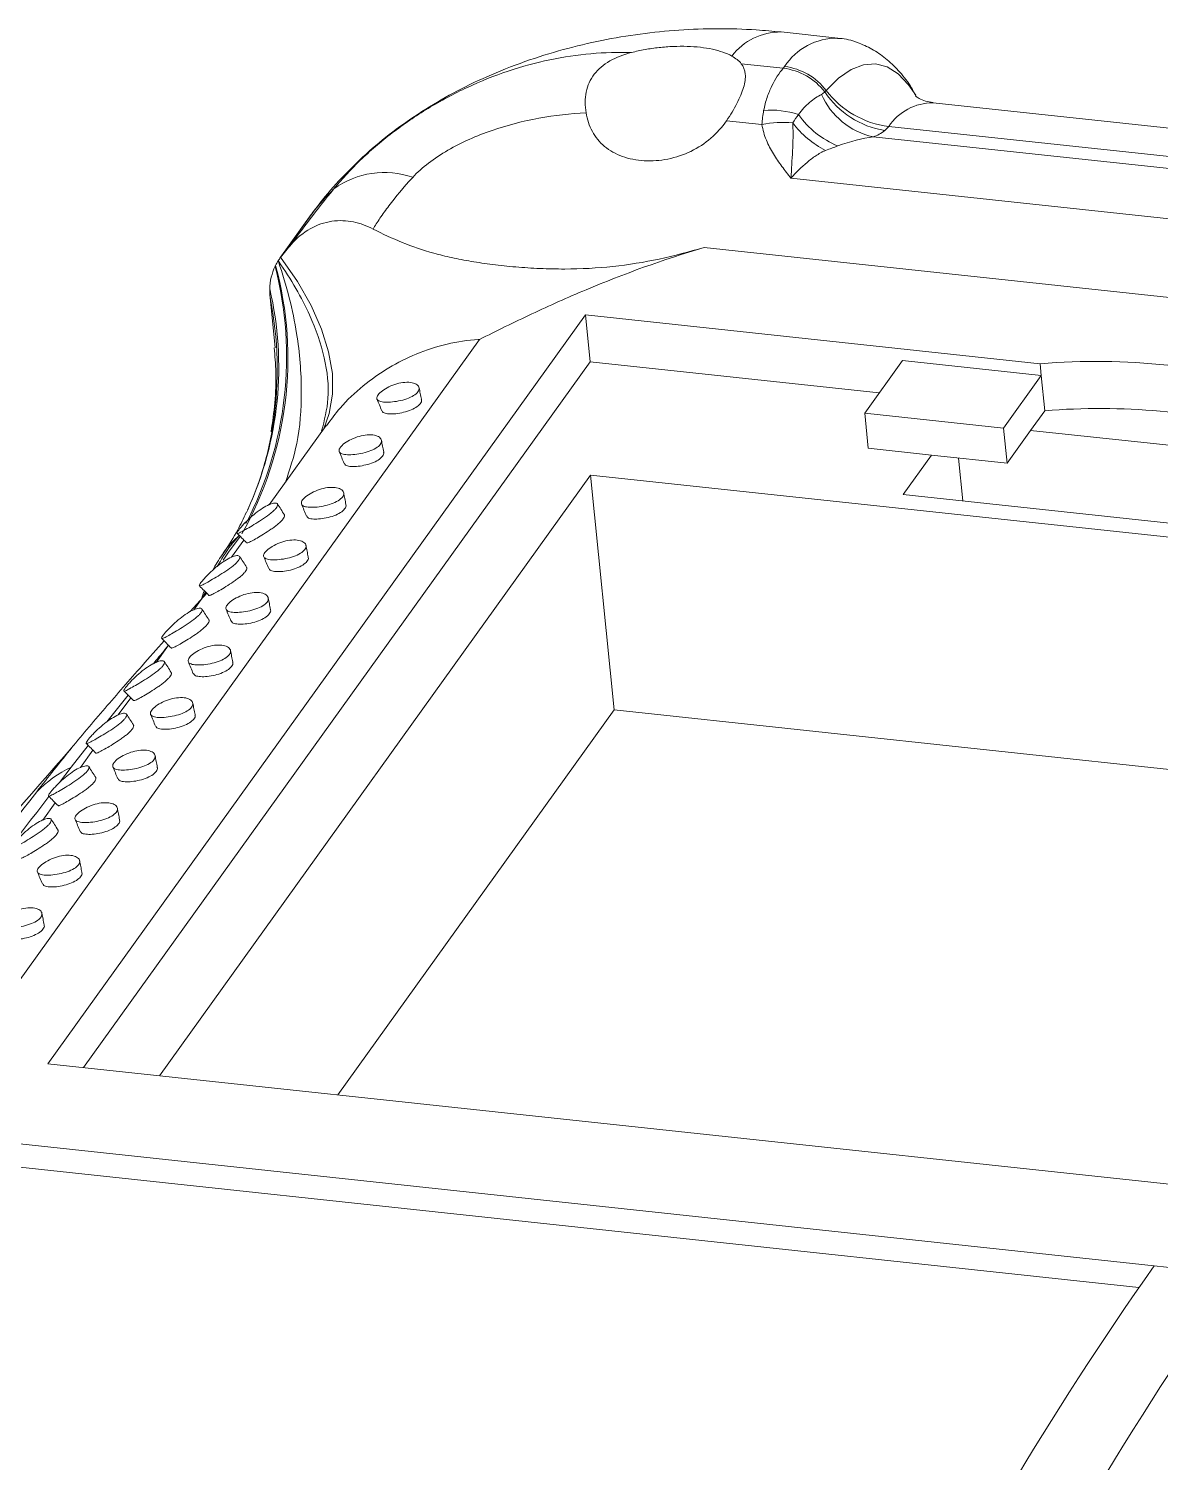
# Model space of a CAD drawing. Header units: inches. Extents: x 1430 to 4816, y 541 to 1061.
# Drawn here: x 2642.62 to 2671.9, y 745.17 to 782.27 of the extents above; entities that cross this region are included whole.
import ezdxf

# ---------------------------------------------------------------- set-up
doc = ezdxf.new("R2010")
doc.units = ezdxf.units.IN

msp = doc.modelspace()

# ---------------------------------------------------------------- linework, layer by layer
at = {"color": 7, "linetype": 'Continuous', "lineweight": 15}
for p, q in [((2663.554, 782.031), (2662.084, 782.189)), ((2661.055, 781.368), (2662.14, 781.252)), ((2687.575, 778.038), (2666.017, 780.358)), ((2661.59, 779.793), (2660.673, 779.892)), ((2664.869, 779.744), (2686.428, 777.424)), ((2664.47, 779.476), (2686.125, 777.146)), ((2686.513, 775.802), (2662.342, 778.403)), ((2649.932, 777.464), (2649.119, 776.331)), ((2649.951, 777.49), (2649.138, 776.357)), ((2650.011, 777.564), (2649.951, 777.49)), ((2686.775, 773.744), (2660.097, 776.615)), ((2648.865, 775.318), (2648.996, 774.016)), ((2657.028, 774.869), (2643.121, 755.487)), ((2668.786, 773.603), (2657.028, 774.869)), ((2657.149, 773.653), (2657.028, 774.869)), ((2654.281, 774.229), (2639.564, 753.717)), ((2657.149, 773.653), (2644.044, 755.388)), ((2664.623, 772.849), (2657.149, 773.653)), ((2665.224, 773.686), (2664.248, 772.326)), ((2668.817, 773.299), (2665.224, 773.686)), ((2667.841, 771.939), (2668.817, 773.299)), ((2668.817, 773.299), (2668.786, 773.603)), ((2668.817, 773.299), (2668.908, 772.388)), ((2664.248, 772.326), (2667.841, 771.939)), ((2664.248, 772.326), (2664.339, 771.414)), ((2668.542, 771.878), (2668.908, 772.388)), ((2650.316, 772.005), (2648.844, 769.953)), ((2667.841, 771.939), (2667.932, 771.028)), ((2667.932, 771.028), (2668.542, 771.878)), ((2674.383, 771.249), (2668.542, 771.878)), ((2664.339, 771.414), (2665.973, 771.238)), ((2665.973, 771.238), (2665.241, 770.218)), ((2665.973, 771.238), (2667.932, 771.028)), ((2666.787, 770.052), (2666.675, 771.163)), ((2646.004, 755.177), (2657.157, 770.722)), ((2657.157, 770.722), (2683.288, 767.91)), ((2657.767, 764.644), (2657.157, 770.722)), ((2665.241, 770.218), (2675.693, 769.094)), ((2648.255, 769.754), (2648.289, 769.826)), ((2648.189, 769.039), (2647.868, 768.593)), ((2647.149, 767.709), (2647.092, 767.511)), ((2647.228, 767.664), (2646.801, 767.188)), ((2647.213, 767.679), (2646.892, 767.233)), ((2646.237, 766.319), (2645.916, 765.872)), ((2645.261, 764.959), (2644.94, 764.512)), ((2657.767, 764.644), (2650.618, 754.681)), ((2679.284, 762.328), (2657.767, 764.644)), ((2644.285, 763.599), (2643.965, 763.152)), ((2643.309, 762.239), (2642.989, 761.792)), ((2643.121, 755.487), (2673.172, 752.254)), ((2641.687, 753.489), (2671.738, 750.255)), ((2641.748, 752.881), (2671.341, 749.696)), ((2671.738, 750.255), (2673.861, 750.027))]:
    msp.add_line(p, q, dxfattribs=at)
at = {"color": 8, "linetype": 'Continuous', "lineweight": 15}
for p, q in [((2648.084, 769.145), (2648.058, 769.148)), ((2645.197, 765.024), (2644.647, 764.339)), ((2644.16, 763.726), (2643.725, 763.164)), ((2643.725, 763.164), (2643.417, 762.761))]:
    msp.add_line(p, q, dxfattribs=at)
at = {"color": 8, "linetype": 'Continuous', "lineweight": 15, "flags": 128}
for points in [[(2663.254, 780.674), (2663.574, 780.994), (2663.895, 781.217), (2664.214, 781.341), (2664.527, 781.363), (2664.828, 781.283), (2665.115, 781.103), (2665.383, 780.824), (2665.571, 780.553)], [(2650.253, 771.917), (2650.399, 772.318), (2650.483, 772.816), (2650.477, 773.349), (2650.382, 773.912), (2650.199, 774.5), (2649.928, 775.107), (2649.574, 775.728), (2649.138, 776.357)], [(2648.101, 769.143), (2647.804, 768.755), (2647.655, 768.522)]]:
    msp.add_lwpolyline(points, dxfattribs=at)
at = {"color": 7, "linetype": 'Continuous', "lineweight": 15, "flags": 128}
msp.add_lwpolyline([(2648.912, 771.841), (2648.921, 771.893), (2648.95, 772.077)], dxfattribs=at)
at = {"color": 8, "linetype": 'Continuous', "lineweight": 15}
for centre, radius, start, end in [((2662.067, 780.608), 1.581, 89.3873, 142.6537), ((2663.538, 780.404), 1.627, 89.5892, 146.8179), ((2666.023, 778.967), 1.391, 90.2289, 146.0266), ((2640.106, 773.737), 9.222, 330.54, 15.1536), ((2639.879, 773.785), 9.414, 332.6878, 14.3974), ((2640.211, 773.515), 8.88, 335.454, 13.1689), ((2639.663, 773.454), 9.389, 351.563, 11.4466)]:
    msp.add_arc(centre, radius, start, end, dxfattribs=at)
at = {"color": 7, "linetype": 'Continuous', "lineweight": 15}
for centre, radius, start, end in [((2661.941, 779.651), 1.613, 37.6586, 82.9095), ((2661.979, 779.705), 1.602, 37.2393, 82.8966), ((2664.88, 781.341), 1.91, 203.6849, 257.6006), ((2665.131, 781.908), 2.297, 213.6144, 260.8552), ((2665.167, 782.128), 2.403, 217.2393, 262.8966), ((2661.815, 777.857), 2.31, 71.7919, 94.4668), ((2664.429, 781.378), 2.311, 215.0426, 247.7138), ((2662.129, 777.237), 2.613, 84.3705, 101.9071), ((2664.386, 781.355), 2.511, 217.1989, 242.7625), ((2651.824, 776.31), 2.241, 70.9222, 125.6018), ((2654.286, 774.217), 5.432, 133.8975, 142.9544), ((2653.457, 773.098), 5.41, 138.3935, 142.9637), ((2650.223, 775.54), 1.358, 147.6558, 153.4031), ((2650.216, 775.544), 1.35, 142.9658, 147.6516), ((2650.323, 775.5), 1.466, 154.7327, 178.5088), ((2650.233, 775.534), 1.37, 153.3974, 154.4364), ((2650.53, 775.486), 1.673, 178.2151, 185.7737), ((2670.225, 756.262), 17.401, 72.9757, 94.7406), ((2670.337, 754.568), 17.876, 75.4462, 94.5846), ((2645.108, 760.283), 3.196, 115.6272, 135.4266), ((2744.044, 699.286), 88.464, 144.81975, 153.87504), ((2746.167, 699.058), 88.464, 144.81975, 153.87504)]:
    msp.add_arc(centre, radius, start, end, dxfattribs=at)
msp.add_ellipse((2650.669, 769.295), major_axis=(15.917, 17.238), ratio=0.058609, start_param=1.956246, end_param=2.429624, dxfattribs=at)
for points, knots in [([(2662.084, 782.189), (2661.871, 782.209), (2661.327, 782.26), (2660.445, 782.283), (2659.44, 782.248), (2658.437, 782.146), (2657.437, 781.978), (2656.438, 781.742), (2655.443, 781.431), (2654.493, 781.054), (2653.604, 780.62), (2652.792, 780.143), (2652.039, 779.616), (2651.346, 779.043), (2650.717, 778.425), (2650.278, 777.926), (2650.058, 777.63), (2650.009, 777.565)], [0, 0, 0, 0, 0.047276, 0.12099, 0.194255, 0.267643, 0.341664, 0.416754, 0.493551, 0.572507, 0.644428, 0.715065, 0.784011, 0.851298, 0.917179, 0.981947, 1, 1, 1, 1]), ([(2660.81, 781.567), (2660.674, 781.642), (2660.506, 781.7), (2660.209, 781.764), (2660.106, 781.78), (2659.888, 781.805), (2659.773, 781.813), (2659.537, 781.82), (2659.418, 781.819), (2659.175, 781.809), (2659.051, 781.799), (2658.806, 781.772), (2658.685, 781.755), (2658.448, 781.712), (2658.33, 781.687), (2658.218, 781.658)], [0, 0, 0, 0, 0.25, 0.25, 0.375, 0.375, 0.5, 0.5, 0.625, 0.625, 0.75, 0.75, 0.875, 0.875, 1, 1, 1, 1]), ([(2665.568, 780.545), (2665.532, 780.613), (2665.416, 780.834), (2665.173, 781.143), (2664.848, 781.471), (2664.493, 781.727), (2664.099, 781.912), (2663.777, 782.014), (2663.584, 782.022), (2663.545, 782.023)], [0, 0, 0, 0, 0.0885202, 0.2853097, 0.4637993, 0.6291117, 0.7862993, 0.9563274, 1, 1, 1, 1]), ([(2650.52, 778.131), (2650.721, 778.38), (2650.948, 778.626), (2651.325, 778.988), (2651.456, 779.108), (2651.732, 779.344), (2651.877, 779.462), (2652.321, 779.802), (2652.632, 780.015), (2653.282, 780.41), (2653.625, 780.594), (2654.317, 780.917), (2654.668, 781.058), (2655.381, 781.297), (2655.745, 781.396), (2656.82, 781.62), (2657.522, 781.677), (2658.218, 781.658)], [0, 0, 0, 0, 0.125, 0.125, 0.1875, 0.1875, 0.25, 0.25, 0.375, 0.375, 0.5, 0.5, 0.625, 0.625, 0.75, 0.75, 1, 1, 1, 1]), ([(2658.218, 781.658), (2658.011, 781.604), (2657.824, 781.533), (2657.492, 781.344), (2657.356, 781.23), (2657.147, 780.957), (2657.078, 780.804), (2657.01, 780.464), (2657.011, 780.285), (2657.042, 780.098)], [0, 0, 0, 0, 0.25, 0.25, 0.5, 0.5, 0.75, 0.75, 1, 1, 1, 1]), ([(2660.673, 779.892), (2660.776, 780.044), (2660.866, 780.193), (2660.98, 780.411), (2661.014, 780.483), (2661.072, 780.622), (2661.096, 780.688), (2661.153, 780.88), (2661.168, 780.999), (2661.149, 781.204), (2661.115, 781.293), (2661.055, 781.368)], [0, 0, 0, 0, 0.25, 0.25, 0.375, 0.375, 0.5, 0.5, 0.75, 0.75, 1, 1, 1, 1]), ([(2661.635, 780.16), (2661.658, 780.277), (2661.688, 780.389), (2661.76, 780.599), (2661.802, 780.699), (2661.936, 780.975), (2662.036, 781.129), (2662.14, 781.252)], [0, 0, 0, 0, 0.25, 0.25, 0.5, 0.5, 1, 1, 1, 1]), ([(2662.537, 780.051), (2662.623, 780.175), (2662.721, 780.278), (2662.924, 780.451), (2663.03, 780.521), (2663.131, 780.574)], [0, 0, 0, 0, 0.5, 0.5, 1, 1, 1, 1]), ([(2666.019, 780.364), (2665.952, 780.372), (2665.81, 780.391), (2665.653, 780.467), (2665.566, 780.53), (2665.564, 780.534), (2665.562, 780.535)], [0, 0, 0, 0, 0.257277, 0.541004, 0.797878, 1, 1, 1, 1]), ([(2657.042, 780.098), (2656.635, 780.075), (2656.228, 780.03), (2655.41, 779.881), (2655.005, 779.778), (2654.409, 779.573), (2654.211, 779.495), (2653.83, 779.325), (2653.646, 779.231), (2653.29, 779.026), (2653.12, 778.914), (2652.814, 778.679), (2652.674, 778.555), (2652.557, 778.427)], [0, 0, 0, 0, 0.25, 0.25, 0.5, 0.5, 0.625, 0.625, 0.75, 0.75, 0.875, 0.875, 1, 1, 1, 1]), ([(2660.673, 779.892), (2660.561, 779.727), (2660.425, 779.572), (2660.116, 779.306), (2659.943, 779.192), (2659.563, 779.008), (2659.364, 778.942), (2659.056, 778.881), (2658.952, 778.867), (2658.748, 778.852), (2658.647, 778.851), (2658.447, 778.863), (2658.348, 778.875), (2658.159, 778.913), (2658.069, 778.938), (2657.895, 779), (2657.812, 779.038), (2657.658, 779.125), (2657.587, 779.174), (2657.456, 779.283), (2657.395, 779.343), (2657.289, 779.472), (2657.243, 779.541), (2657.163, 779.688), (2657.13, 779.766), (2657.076, 779.928), (2657.056, 780.012), (2657.042, 780.098)], [0, 0, 0, 0, 0.125, 0.125, 0.25, 0.25, 0.375, 0.375, 0.4375, 0.4375, 0.5, 0.5, 0.5625, 0.5625, 0.625, 0.625, 0.6875, 0.6875, 0.75, 0.75, 0.8125, 0.8125, 0.875, 0.875, 0.9375, 0.9375, 1, 1, 1, 1]), ([(2661.59, 779.793), (2661.613, 779.652), (2661.654, 779.518), (2661.757, 779.265), (2661.819, 779.148), (2661.956, 778.922), (2662.03, 778.814), (2662.183, 778.605), (2662.262, 778.504), (2662.342, 778.403)], [0, 0, 0, 0, 0.25, 0.25, 0.5, 0.5, 0.75, 0.75, 1, 1, 1, 1]), ([(2662.386, 779.837), (2662.396, 779.7), (2662.397, 779.577), (2662.393, 779.339), (2662.388, 779.225), (2662.369, 778.879), (2662.353, 778.646), (2662.342, 778.403)], [0, 0, 0, 0, 0.25, 0.25, 0.5, 0.5, 1, 1, 1, 1]), ([(2663.237, 779.123), (2663.212, 779.113), (2663.19, 779.103), (2663.147, 779.081), (2663.083, 779.047), (2663.023, 779.01), (2662.906, 778.933), (2662.832, 778.876), (2662.614, 778.693), (2662.475, 778.553), (2662.342, 778.403)], [0, 0, 0, 0, 0.0625, 0.0625, 0.125, 0.25, 0.25, 0.5, 0.5, 1, 1, 1, 1]), ([(2649.411, 776.691), (2649.553, 776.888), (2649.715, 777.108), (2650.084, 777.592), (2650.292, 777.857), (2650.52, 778.131)], [0, 0, 0, 0, 0.5, 0.5, 1, 1, 1, 1]), ([(2652.557, 778.427), (2652.314, 778.163), (2652.112, 777.917), (2651.856, 777.579), (2651.778, 777.472), (2651.641, 777.27), (2651.581, 777.176), (2651.532, 777.089)], [0, 0, 0, 0, 0.5, 0.5, 0.75, 0.75, 1, 1, 1, 1]), ([(2651.532, 777.089), (2651.371, 777.172), (2651.201, 777.236), (2650.933, 777.291), (2650.842, 777.302), (2650.655, 777.309), (2650.559, 777.304), (2650.274, 777.261), (2650.087, 777.198), (2649.727, 776.995), (2649.56, 776.859), (2649.411, 776.691)], [0, 0, 0, 0, 0.25, 0.25, 0.375, 0.375, 0.5, 0.5, 0.75, 0.75, 1, 1, 1, 1]), ([(2651.532, 777.089), (2651.779, 776.963), (2652.026, 776.847), (2652.544, 776.637), (2652.813, 776.545), (2653.252, 776.423), (2653.404, 776.385), (2653.724, 776.314), (2653.894, 776.281), (2654.248, 776.221), (2654.432, 776.195), (2654.816, 776.146), (2655.018, 776.125), (2655.43, 776.09), (2655.638, 776.077), (2656.06, 776.058), (2656.274, 776.054), (2656.914, 776.055), (2657.327, 776.077), (2658.141, 776.164), (2658.54, 776.23), (2659.323, 776.397), (2659.71, 776.499), (2660.097, 776.615)], [0, 0, 0, 0, 0.125, 0.125, 0.25, 0.25, 0.3125, 0.3125, 0.375, 0.375, 0.4375, 0.4375, 0.5, 0.5, 0.5625, 0.5625, 0.625, 0.625, 0.75, 0.75, 0.875, 0.875, 1, 1, 1, 1]), ([(2660.097, 776.615), (2659.023, 776.294), (2658.011, 775.924), (2656.562, 775.317), (2656.093, 775.107), (2655.404, 774.783), (2655.177, 774.673), (2654.726, 774.452), (2654.502, 774.341), (2654.281, 774.229)], [0, 0, 0, 0, 0.5, 0.5, 0.75, 0.75, 0.875, 0.875, 1, 1, 1, 1]), ([(2648.972, 774.014), (2648.99, 773.806), (2649.029, 773.345), (2649.008, 772.61), (2648.93, 772.093), (2648.892, 771.844)], [0, 0, 0, 0, 0.299127, 0.662541, 1, 1, 1, 1]), ([(2652.356, 773.121), (2652.289, 773.116), (2652.148, 773.09), (2651.94, 773.011), (2651.763, 772.906), (2651.646, 772.795), (2651.612, 772.701), (2651.666, 772.637), (2651.793, 772.606), (2651.976, 772.606), (2652.19, 772.634), (2652.406, 772.691), (2652.588, 772.773), (2652.706, 772.873), (2652.739, 772.977), (2652.682, 773.066), (2652.548, 773.12), (2652.423, 773.126), (2652.356, 773.121)], [0, 0, 0, 0, 0.06463, 0.128087, 0.189744, 0.249981, 0.310243, 0.371972, 0.435448, 0.500016, 0.564577, 0.627962, 0.689589, 0.749931, 0.810287, 0.871876, 0.935215, 1, 1, 1, 1]), ([(2652.78, 772.682), (2652.771, 772.732), (2652.752, 772.832), (2652.732, 772.932), (2652.723, 772.981)], [0, 0, 0, 0, 0.499996, 1, 1, 1, 1]), ([(2651.631, 772.688), (2651.653, 772.637), (2651.695, 772.535), (2651.738, 772.433), (2651.759, 772.382)], [0, 0, 0, 0, 0.500005, 1, 1, 1, 1]), ([(2651.767, 772.386), (2651.774, 772.37), (2651.79, 772.33), (2651.901, 772.303), (2652.069, 772.3), (2652.271, 772.329), (2652.474, 772.386), (2652.648, 772.468), (2652.756, 772.566), (2652.797, 772.644), (2652.778, 772.676), (2652.776, 772.68)], [0, 0, 0, 0, 0.087055, 0.214974, 0.34272, 0.470357, 0.597968, 0.725627, 0.85339, 0.981257, 1, 1, 1, 1]), ([(2648.945, 772.076), (2648.938, 772.021), (2648.904, 771.735), (2648.793, 771.25), (2648.617, 770.638), (2648.443, 770.162), (2648.323, 769.911), (2648.283, 769.826)], [0, 0, 0, 0, 0.065755, 0.338077, 0.605123, 0.867278, 1, 1, 1, 1]), ([(2651.38, 771.761), (2651.313, 771.756), (2651.172, 771.73), (2650.964, 771.651), (2650.787, 771.546), (2650.67, 771.435), (2650.636, 771.341), (2650.69, 771.277), (2650.817, 771.246), (2651, 771.245), (2651.214, 771.274), (2651.43, 771.331), (2651.612, 771.413), (2651.73, 771.513), (2651.763, 771.617), (2651.706, 771.706), (2651.572, 771.76), (2651.447, 771.766), (2651.38, 771.761)], [0, 0, 0, 0, 0.06463, 0.128087, 0.189744, 0.249981, 0.310243, 0.371972, 0.435448, 0.500016, 0.564577, 0.627962, 0.689589, 0.749931, 0.810287, 0.871876, 0.935215, 1, 1, 1, 1]), ([(2651.805, 771.322), (2651.795, 771.372), (2651.776, 771.472), (2651.756, 771.572), (2651.747, 771.621)], [0, 0, 0, 0, 0.499996, 1, 1, 1, 1]), ([(2650.656, 771.328), (2650.677, 771.277), (2650.719, 771.175), (2650.762, 771.073), (2650.783, 771.022)], [0, 0, 0, 0, 0.500005, 1, 1, 1, 1]), ([(2650.791, 771.026), (2650.798, 771.01), (2650.815, 770.97), (2650.925, 770.943), (2651.093, 770.94), (2651.296, 770.969), (2651.499, 771.026), (2651.673, 771.108), (2651.78, 771.206), (2651.821, 771.284), (2651.802, 771.316), (2651.8, 771.32)], [0, 0, 0, 0, 0.087055, 0.214974, 0.34272, 0.470357, 0.597968, 0.725627, 0.85339, 0.981257, 1, 1, 1, 1]), ([(2650.404, 770.401), (2650.337, 770.396), (2650.196, 770.37), (2649.988, 770.291), (2649.811, 770.186), (2649.694, 770.075), (2649.661, 769.981), (2649.714, 769.917), (2649.842, 769.886), (2650.024, 769.885), (2650.239, 769.914), (2650.454, 769.97), (2650.636, 770.053), (2650.754, 770.153), (2650.787, 770.257), (2650.73, 770.346), (2650.596, 770.4), (2650.471, 770.406), (2650.404, 770.401)], [0, 0, 0, 0, 0.06463, 0.128087, 0.189744, 0.249981, 0.310243, 0.371972, 0.435448, 0.500016, 0.564577, 0.627962, 0.689589, 0.749931, 0.810287, 0.871876, 0.935215, 1, 1, 1, 1]), ([(2648.715, 769.89), (2648.657, 769.856), (2648.535, 769.773), (2648.351, 769.62), (2648.205, 769.475), (2648.107, 769.366), (2648.051, 769.296), (2648.017, 769.245), (2648.005, 769.208), (2648.047, 769.213), (2648.155, 769.268), (2648.307, 769.355), (2648.493, 769.465), (2648.697, 769.593), (2648.862, 769.712), (2648.966, 769.803), (2649.024, 769.866), (2649.058, 769.92), (2649.066, 769.961), (2649.049, 769.989), (2648.997, 770.003), (2648.887, 769.98), (2648.774, 769.925), (2648.715, 769.89)], [0, 0, 0, 0, 0.064089, 0.127469, 0.189617, 0.220942, 0.250305, 0.280308, 0.310681, 0.372402, 0.435753, 0.499964, 0.564176, 0.627695, 0.689343, 0.719869, 0.749707, 0.779675, 0.810093, 0.840423, 0.872016, 0.935456, 1, 1, 1, 1]), ([(2649.236, 769.695), (2649.206, 769.742), (2649.146, 769.835), (2649.086, 769.929), (2649.056, 769.975)], [0, 0, 0, 0, 0.499994, 1, 1, 1, 1]), ([(2649.68, 769.968), (2649.701, 769.917), (2649.743, 769.815), (2649.786, 769.713), (2649.807, 769.662)], [0, 0, 0, 0, 0.500005, 1, 1, 1, 1]), ([(2649.815, 769.666), (2649.822, 769.65), (2649.839, 769.61), (2649.949, 769.583), (2650.117, 769.58), (2650.32, 769.608), (2650.523, 769.665), (2650.697, 769.748), (2650.804, 769.846), (2650.845, 769.924), (2650.826, 769.956), (2650.824, 769.96)], [0, 0, 0, 0, 0.087055, 0.214974, 0.34272, 0.470357, 0.597968, 0.725627, 0.85339, 0.981257, 1, 1, 1, 1]), ([(2650.829, 769.962), (2650.819, 770.012), (2650.8, 770.112), (2650.781, 770.211), (2650.771, 770.261)], [0, 0, 0, 0, 0.499996, 1, 1, 1, 1]), ([(2648.252, 769.75), (2648.18, 769.6), (2648.008, 769.242), (2647.8, 768.894), (2647.666, 768.713), (2647.658, 768.701)], [0, 0, 0, 0, 0.402222, 0.961551, 1, 1, 1, 1]), ([(2648.262, 768.969), (2648.263, 768.967), (2648.266, 768.961), (2648.302, 768.97), (2648.382, 769.008), (2648.523, 769.088), (2648.697, 769.191), (2648.859, 769.295), (2648.984, 769.384), (2649.071, 769.452), (2649.145, 769.518), (2649.202, 769.58), (2649.236, 769.634), (2649.247, 769.673), (2649.238, 769.688), (2649.234, 769.693)], [0, 0, 0, 0, 0.027641, 0.091669, 0.215316, 0.339041, 0.462485, 0.58594, 0.648625, 0.709658, 0.771977, 0.833577, 0.895556, 0.958037, 1, 1, 1, 1]), ([(2648.014, 769.216), (2648.055, 769.174), (2648.137, 769.092), (2648.219, 769.009), (2648.26, 768.967)], [0, 0, 0, 0, 0.500006, 1, 1, 1, 1]), ([(2649.428, 769.041), (2649.361, 769.036), (2649.22, 769.01), (2649.012, 768.931), (2648.835, 768.826), (2648.718, 768.715), (2648.685, 768.621), (2648.738, 768.557), (2648.866, 768.526), (2649.048, 768.525), (2649.263, 768.554), (2649.478, 768.61), (2649.66, 768.692), (2649.778, 768.793), (2649.811, 768.897), (2649.754, 768.986), (2649.62, 769.04), (2649.495, 769.046), (2649.428, 769.041)], [0, 0, 0, 0, 0.06463, 0.128087, 0.189744, 0.249981, 0.310243, 0.371972, 0.435448, 0.500016, 0.564577, 0.627962, 0.689589, 0.749931, 0.810287, 0.871876, 0.935215, 1, 1, 1, 1]), ([(2649.853, 768.602), (2649.843, 768.652), (2649.824, 768.752), (2649.805, 768.851), (2649.795, 768.901)], [0, 0, 0, 0, 0.499996, 1, 1, 1, 1]), ([(2647.739, 768.53), (2647.681, 768.495), (2647.559, 768.413), (2647.376, 768.26), (2647.229, 768.115), (2647.131, 768.006), (2647.075, 767.936), (2647.041, 767.885), (2647.029, 767.848), (2647.071, 767.853), (2647.179, 767.908), (2647.331, 767.995), (2647.517, 768.105), (2647.721, 768.233), (2647.886, 768.352), (2647.99, 768.443), (2648.048, 768.506), (2648.082, 768.56), (2648.09, 768.601), (2648.073, 768.628), (2648.021, 768.643), (2647.911, 768.62), (2647.798, 768.565), (2647.739, 768.53)], [0, 0, 0, 0, 0.064089, 0.127469, 0.189617, 0.220942, 0.250305, 0.280308, 0.310681, 0.372402, 0.435753, 0.499964, 0.564176, 0.627695, 0.689343, 0.719869, 0.749707, 0.779675, 0.810093, 0.840423, 0.872016, 0.935456, 1, 1, 1, 1]), ([(2647.662, 768.702), (2647.571, 768.576), (2647.472, 768.439), (2647.404, 768.286), (2647.399, 768.275)], [0, 0, 0, 0, 0.923357, 1, 1, 1, 1]), ([(2648.26, 768.335), (2648.23, 768.382), (2648.17, 768.475), (2648.11, 768.568), (2648.08, 768.615)], [0, 0, 0, 0, 0.499994, 1, 1, 1, 1]), ([(2648.704, 768.608), (2648.725, 768.557), (2648.768, 768.455), (2648.81, 768.353), (2648.831, 768.302)], [0, 0, 0, 0, 0.500005, 1, 1, 1, 1]), ([(2648.839, 768.305), (2648.846, 768.289), (2648.863, 768.25), (2648.974, 768.223), (2649.141, 768.22), (2649.344, 768.248), (2649.547, 768.305), (2649.721, 768.388), (2649.828, 768.486), (2649.87, 768.564), (2649.85, 768.596), (2649.848, 768.6)], [0, 0, 0, 0, 0.087055, 0.214974, 0.34272, 0.470357, 0.597968, 0.725627, 0.85339, 0.981257, 1, 1, 1, 1]), ([(2647.286, 767.609), (2647.287, 767.607), (2647.291, 767.601), (2647.326, 767.61), (2647.406, 767.648), (2647.547, 767.728), (2647.721, 767.831), (2647.883, 767.935), (2648.008, 768.024), (2648.095, 768.092), (2648.17, 768.158), (2648.226, 768.22), (2648.26, 768.274), (2648.271, 768.313), (2648.262, 768.327), (2648.258, 768.333)], [0, 0, 0, 0, 0.027641, 0.091669, 0.2153162, 0.3390407, 0.4624854, 0.58594, 0.6486253, 0.709658, 0.7719766, 0.8335774, 0.8955557, 0.9580372, 1, 1, 1, 1]), ([(2647.038, 767.856), (2647.079, 767.814), (2647.161, 767.731), (2647.243, 767.649), (2647.284, 767.607)], [0, 0, 0, 0, 0.500006, 1, 1, 1, 1]), ([(2648.452, 767.681), (2648.385, 767.676), (2648.244, 767.65), (2648.036, 767.571), (2647.859, 767.466), (2647.742, 767.355), (2647.709, 767.261), (2647.762, 767.197), (2647.89, 767.166), (2648.073, 767.165), (2648.287, 767.194), (2648.502, 767.25), (2648.684, 767.332), (2648.803, 767.433), (2648.835, 767.537), (2648.778, 767.625), (2648.644, 767.68), (2648.519, 767.686), (2648.452, 767.681)], [0, 0, 0, 0, 0.06463, 0.128087, 0.189744, 0.249981, 0.310243, 0.371972, 0.435448, 0.500016, 0.564577, 0.627962, 0.689589, 0.749931, 0.810287, 0.871876, 0.935215, 1, 1, 1, 1]), ([(2648.877, 767.242), (2648.867, 767.292), (2648.848, 767.392), (2648.829, 767.491), (2648.819, 767.541)], [0, 0, 0, 0, 0.499996, 1, 1, 1, 1]), ([(2646.764, 767.17), (2646.705, 767.135), (2646.583, 767.053), (2646.4, 766.899), (2646.253, 766.755), (2646.155, 766.646), (2646.099, 766.576), (2646.065, 766.525), (2646.053, 766.488), (2646.095, 766.493), (2646.203, 766.548), (2646.355, 766.634), (2646.541, 766.745), (2646.745, 766.873), (2646.911, 766.992), (2647.015, 767.083), (2647.072, 767.146), (2647.107, 767.2), (2647.114, 767.241), (2647.098, 767.268), (2647.045, 767.283), (2646.935, 767.26), (2646.823, 767.205), (2646.764, 767.17)], [0, 0, 0, 0, 0.064089, 0.127469, 0.189617, 0.220942, 0.250305, 0.280308, 0.310681, 0.372402, 0.435753, 0.499964, 0.564176, 0.627695, 0.689343, 0.719869, 0.749707, 0.779675, 0.810093, 0.840423, 0.872016, 0.935456, 1, 1, 1, 1]), ([(2646.31, 766.249), (2646.311, 766.247), (2646.315, 766.241), (2646.35, 766.25), (2646.43, 766.288), (2646.571, 766.367), (2646.745, 766.471), (2646.908, 766.575), (2647.033, 766.663), (2647.119, 766.731), (2647.194, 766.798), (2647.25, 766.86), (2647.284, 766.914), (2647.295, 766.953), (2647.286, 766.967), (2647.282, 766.973)], [0, 0, 0, 0, 0.027641, 0.091669, 0.215316, 0.339041, 0.462485, 0.58594, 0.648625, 0.709658, 0.771977, 0.833577, 0.895556, 0.958037, 1, 1, 1, 1]), ([(2647.284, 766.975), (2647.254, 767.022), (2647.194, 767.115), (2647.134, 767.208), (2647.104, 767.255)], [0, 0, 0, 0, 0.499994, 1, 1, 1, 1]), ([(2647.728, 767.248), (2647.749, 767.197), (2647.792, 767.095), (2647.834, 766.993), (2647.855, 766.942)], [0, 0, 0, 0, 0.500005, 1, 1, 1, 1]), ([(2647.863, 766.945), (2647.87, 766.929), (2647.887, 766.89), (2647.998, 766.863), (2648.165, 766.86), (2648.368, 766.888), (2648.571, 766.945), (2648.745, 767.028), (2648.852, 767.126), (2648.894, 767.204), (2648.874, 767.236), (2648.872, 767.24)], [0, 0, 0, 0, 0.087055, 0.214974, 0.34272, 0.470357, 0.597968, 0.725627, 0.85339, 0.981257, 1, 1, 1, 1]), ([(2646.126, 766.432), (2645.934, 766.216), (2645.406, 765.621), (2644.578, 764.672), (2643.972, 763.949), (2643.665, 763.583)], [0, 0, 0, 0, 0.218804, 0.604247, 1, 1, 1, 1]), ([(2646.062, 766.496), (2646.103, 766.454), (2646.185, 766.371), (2646.267, 766.288), (2646.308, 766.247)], [0, 0, 0, 0, 0.500006, 1, 1, 1, 1]), ([(2647.476, 766.321), (2647.409, 766.315), (2647.268, 766.29), (2647.06, 766.211), (2646.883, 766.106), (2646.766, 765.995), (2646.733, 765.901), (2646.786, 765.837), (2646.914, 765.806), (2647.097, 765.805), (2647.311, 765.834), (2647.526, 765.89), (2647.709, 765.972), (2647.827, 766.073), (2647.859, 766.177), (2647.802, 766.265), (2647.668, 766.32), (2647.543, 766.326), (2647.476, 766.321)], [0, 0, 0, 0, 0.06463, 0.128087, 0.189744, 0.249981, 0.310243, 0.371972, 0.435448, 0.500016, 0.564577, 0.627962, 0.689589, 0.749931, 0.810287, 0.871876, 0.935215, 1, 1, 1, 1]), ([(2645.788, 765.81), (2645.729, 765.775), (2645.607, 765.693), (2645.424, 765.539), (2645.277, 765.395), (2645.18, 765.286), (2645.123, 765.216), (2645.089, 765.165), (2645.077, 765.128), (2645.119, 765.133), (2645.227, 765.188), (2645.379, 765.274), (2645.565, 765.385), (2645.769, 765.513), (2645.935, 765.632), (2646.039, 765.723), (2646.096, 765.785), (2646.131, 765.84), (2646.138, 765.881), (2646.122, 765.908), (2646.069, 765.923), (2645.959, 765.9), (2645.847, 765.845), (2645.788, 765.81)], [0, 0, 0, 0, 0.064089, 0.127469, 0.189617, 0.220942, 0.250305, 0.280308, 0.310681, 0.372402, 0.435753, 0.499964, 0.564176, 0.627695, 0.689343, 0.719869, 0.749707, 0.779675, 0.810093, 0.840423, 0.872016, 0.935456, 1, 1, 1, 1]), ([(2646.308, 765.615), (2646.278, 765.662), (2646.218, 765.755), (2646.158, 765.848), (2646.128, 765.895)], [0, 0, 0, 0, 0.499994, 1, 1, 1, 1]), ([(2646.752, 765.888), (2646.773, 765.837), (2646.816, 765.735), (2646.858, 765.633), (2646.879, 765.581)], [0, 0, 0, 0, 0.500005, 1, 1, 1, 1]), ([(2646.888, 765.585), (2646.894, 765.569), (2646.911, 765.53), (2647.022, 765.503), (2647.189, 765.5), (2647.392, 765.528), (2647.595, 765.585), (2647.769, 765.668), (2647.876, 765.766), (2647.918, 765.844), (2647.899, 765.876), (2647.896, 765.88)], [0, 0, 0, 0, 0.087055, 0.214974, 0.34272, 0.470357, 0.597968, 0.725627, 0.85339, 0.981257, 1, 1, 1, 1]), ([(2647.901, 765.882), (2647.891, 765.932), (2647.872, 766.031), (2647.853, 766.131), (2647.843, 766.181)], [0, 0, 0, 0, 0.499996, 1, 1, 1, 1]), ([(2645.334, 764.889), (2645.335, 764.887), (2645.339, 764.881), (2645.374, 764.89), (2645.454, 764.928), (2645.596, 765.007), (2645.769, 765.111), (2645.932, 765.215), (2646.057, 765.303), (2646.144, 765.371), (2646.218, 765.438), (2646.274, 765.5), (2646.308, 765.553), (2646.319, 765.593), (2646.31, 765.607), (2646.306, 765.613)], [0, 0, 0, 0, 0.027641, 0.091669, 0.215316, 0.339041, 0.462485, 0.58594, 0.648625, 0.709658, 0.771977, 0.833577, 0.895556, 0.958037, 1, 1, 1, 1]), ([(2645.086, 765.135), (2645.127, 765.094), (2645.209, 765.011), (2645.291, 764.928), (2645.332, 764.887)], [0, 0, 0, 0, 0.500006, 1, 1, 1, 1]), ([(2646.5, 764.96), (2646.433, 764.955), (2646.292, 764.929), (2646.084, 764.851), (2645.907, 764.746), (2645.79, 764.635), (2645.757, 764.54), (2645.811, 764.477), (2645.938, 764.446), (2646.121, 764.445), (2646.335, 764.474), (2646.55, 764.53), (2646.733, 764.612), (2646.851, 764.712), (2646.883, 764.817), (2646.826, 764.905), (2646.692, 764.96), (2646.568, 764.966), (2646.5, 764.96)], [0, 0, 0, 0, 0.06463, 0.1280871, 0.1897436, 0.2499812, 0.3102428, 0.3719716, 0.4354481, 0.5000162, 0.5645769, 0.6279616, 0.689589, 0.749931, 0.8102871, 0.8718756, 0.9352149, 1, 1, 1, 1]), ([(2646.925, 764.522), (2646.916, 764.572), (2646.896, 764.671), (2646.877, 764.771), (2646.867, 764.821)], [0, 0, 0, 0, 0.4999958, 1, 1, 1, 1]), ([(2644.812, 764.45), (2644.753, 764.415), (2644.631, 764.333), (2644.448, 764.179), (2644.302, 764.035), (2644.204, 763.926), (2644.147, 763.856), (2644.113, 763.805), (2644.102, 763.768), (2644.143, 763.773), (2644.252, 763.828), (2644.404, 763.914), (2644.589, 764.025), (2644.793, 764.153), (2644.959, 764.272), (2645.063, 764.363), (2645.12, 764.425), (2645.155, 764.48), (2645.162, 764.521), (2645.146, 764.548), (2645.093, 764.562), (2644.983, 764.539), (2644.871, 764.484), (2644.812, 764.45)], [0, 0, 0, 0, 0.064089, 0.127469, 0.189617, 0.220942, 0.250305, 0.280308, 0.310681, 0.372402, 0.435753, 0.499964, 0.564176, 0.627695, 0.689343, 0.719869, 0.749707, 0.779675, 0.810093, 0.840423, 0.872016, 0.935456, 1, 1, 1, 1]), ([(2645.333, 764.255), (2645.303, 764.301), (2645.242, 764.395), (2645.183, 764.488), (2645.153, 764.535)], [0, 0, 0, 0, 0.499994, 1, 1, 1, 1]), ([(2645.776, 764.528), (2645.797, 764.477), (2645.84, 764.375), (2645.882, 764.272), (2645.903, 764.221)], [0, 0, 0, 0, 0.500005, 1, 1, 1, 1]), ([(2645.912, 764.225), (2645.918, 764.209), (2645.935, 764.17), (2646.046, 764.143), (2646.214, 764.14), (2646.416, 764.168), (2646.619, 764.225), (2646.793, 764.308), (2646.9, 764.406), (2646.942, 764.484), (2646.923, 764.516), (2646.92, 764.52)], [0, 0, 0, 0, 0.087055, 0.214974, 0.34272, 0.470357, 0.597968, 0.725627, 0.85339, 0.981257, 1, 1, 1, 1]), ([(2644.359, 763.529), (2644.36, 763.527), (2644.363, 763.52), (2644.398, 763.53), (2644.478, 763.568), (2644.62, 763.647), (2644.793, 763.751), (2644.956, 763.855), (2645.081, 763.943), (2645.168, 764.011), (2645.242, 764.078), (2645.298, 764.14), (2645.332, 764.193), (2645.343, 764.233), (2645.334, 764.247), (2645.33, 764.253)], [0, 0, 0, 0, 0.027641, 0.091669, 0.215316, 0.339041, 0.462485, 0.58594, 0.648625, 0.709658, 0.771977, 0.833577, 0.895556, 0.958037, 1, 1, 1, 1]), ([(2644.111, 763.775), (2644.152, 763.734), (2644.234, 763.651), (2644.316, 763.568), (2644.356, 763.527)], [0, 0, 0, 0, 0.500006, 1, 1, 1, 1]), ([(2645.525, 763.6), (2645.457, 763.595), (2645.316, 763.569), (2645.108, 763.49), (2644.932, 763.386), (2644.814, 763.275), (2644.781, 763.18), (2644.835, 763.117), (2644.962, 763.085), (2645.145, 763.085), (2645.359, 763.113), (2645.574, 763.17), (2645.757, 763.252), (2645.875, 763.352), (2645.908, 763.457), (2645.851, 763.545), (2645.716, 763.6), (2645.592, 763.605), (2645.525, 763.6)], [0, 0, 0, 0, 0.06463, 0.128087, 0.189744, 0.249981, 0.310243, 0.371972, 0.435448, 0.500016, 0.564577, 0.627962, 0.689589, 0.749931, 0.810287, 0.871876, 0.935215, 1, 1, 1, 1]), ([(2645.949, 763.162), (2645.94, 763.212), (2645.92, 763.311), (2645.901, 763.411), (2645.892, 763.461)], [0, 0, 0, 0, 0.499996, 1, 1, 1, 1]), ([(2643.836, 763.09), (2643.777, 763.055), (2643.656, 762.973), (2643.472, 762.819), (2643.326, 762.675), (2643.228, 762.566), (2643.171, 762.496), (2643.137, 762.445), (2643.126, 762.408), (2643.168, 762.413), (2643.276, 762.468), (2643.428, 762.554), (2643.613, 762.664), (2643.817, 762.793), (2643.983, 762.912), (2644.087, 763.003), (2644.144, 763.065), (2644.179, 763.119), (2644.186, 763.161), (2644.17, 763.188), (2644.118, 763.202), (2644.007, 763.179), (2643.895, 763.124), (2643.836, 763.09)], [0, 0, 0, 0, 0.064089, 0.127469, 0.189617, 0.220942, 0.250305, 0.280308, 0.310681, 0.372402, 0.435753, 0.499964, 0.564176, 0.627695, 0.689343, 0.719869, 0.749707, 0.779675, 0.810093, 0.840423, 0.872016, 0.935456, 1, 1, 1, 1]), ([(2643.383, 762.169), (2643.384, 762.167), (2643.387, 762.16), (2643.422, 762.17), (2643.503, 762.208), (2643.644, 762.287), (2643.817, 762.391), (2643.98, 762.495), (2644.105, 762.583), (2644.192, 762.651), (2644.266, 762.717), (2644.322, 762.779), (2644.356, 762.833), (2644.367, 762.872), (2644.358, 762.887), (2644.355, 762.893)], [0, 0, 0, 0, 0.027641, 0.091669, 0.215316, 0.339041, 0.462485, 0.58594, 0.648625, 0.709658, 0.771977, 0.833577, 0.895556, 0.958037, 1, 1, 1, 1]), ([(2644.357, 762.895), (2644.327, 762.941), (2644.267, 763.035), (2644.207, 763.128), (2644.177, 763.175)], [0, 0, 0, 0, 0.499994, 1, 1, 1, 1]), ([(2644.8, 763.168), (2644.822, 763.117), (2644.864, 763.014), (2644.906, 762.912), (2644.928, 762.861)], [0, 0, 0, 0, 0.500005, 1, 1, 1, 1]), ([(2644.936, 762.865), (2644.943, 762.849), (2644.959, 762.81), (2645.07, 762.783), (2645.238, 762.78), (2645.44, 762.808), (2645.643, 762.865), (2645.817, 762.948), (2645.924, 763.045), (2645.966, 763.123), (2645.947, 763.156), (2645.944, 763.16)], [0, 0, 0, 0, 0.087055, 0.214974, 0.34272, 0.470357, 0.597968, 0.725627, 0.85339, 0.981257, 1, 1, 1, 1]), ([(2642.831, 762.526), (2640.928, 760.059), (2639.039, 757.583), (2635.279, 752.601), (2633.406, 750.096), (2631.532, 747.575)], [0, 0, 0, 0, 0.5, 0.5, 1, 1, 1, 1]), ([(2643.135, 762.415), (2643.176, 762.374), (2643.258, 762.291), (2643.34, 762.208), (2643.381, 762.167)], [0, 0, 0, 0, 0.500006, 1, 1, 1, 1]), ([(2644.549, 762.24), (2644.482, 762.235), (2644.341, 762.209), (2644.133, 762.13), (2643.956, 762.026), (2643.839, 761.915), (2643.805, 761.82), (2643.859, 761.757), (2643.986, 761.725), (2644.169, 761.725), (2644.383, 761.753), (2644.598, 761.81), (2644.781, 761.892), (2644.899, 761.992), (2644.932, 762.096), (2644.875, 762.185), (2644.741, 762.24), (2644.616, 762.245), (2644.549, 762.24)], [0, 0, 0, 0, 0.06463, 0.128087, 0.189744, 0.249981, 0.310243, 0.371972, 0.435448, 0.500016, 0.564577, 0.627962, 0.689589, 0.749931, 0.810287, 0.871876, 0.935215, 1, 1, 1, 1]), ([(2642.86, 761.729), (2642.801, 761.695), (2642.68, 761.612), (2642.496, 761.459), (2642.35, 761.314), (2642.252, 761.206), (2642.195, 761.135), (2642.161, 761.085), (2642.15, 761.047), (2642.192, 761.053), (2642.3, 761.108), (2642.452, 761.194), (2642.637, 761.304), (2642.842, 761.433), (2643.007, 761.551), (2643.111, 761.642), (2643.169, 761.705), (2643.203, 761.759), (2643.211, 761.801), (2643.194, 761.828), (2643.142, 761.842), (2643.031, 761.819), (2642.919, 761.764), (2642.86, 761.729)], [0, 0, 0, 0, 0.064089, 0.127469, 0.189617, 0.220942, 0.250305, 0.280308, 0.310681, 0.372402, 0.435753, 0.499964, 0.564176, 0.627695, 0.689343, 0.719869, 0.749707, 0.779675, 0.810093, 0.840423, 0.872016, 0.935456, 1, 1, 1, 1]), ([(2643.381, 761.535), (2643.351, 761.581), (2643.291, 761.675), (2643.231, 761.768), (2643.201, 761.815)], [0, 0, 0, 0, 0.499994, 1, 1, 1, 1]), ([(2643.824, 761.807), (2643.846, 761.756), (2643.888, 761.654), (2643.931, 761.552), (2643.952, 761.501)], [0, 0, 0, 0, 0.500005, 1, 1, 1, 1]), ([(2643.96, 761.505), (2643.967, 761.489), (2643.983, 761.45), (2644.094, 761.423), (2644.262, 761.419), (2644.464, 761.448), (2644.667, 761.505), (2644.841, 761.588), (2644.949, 761.685), (2644.99, 761.763), (2644.971, 761.796), (2644.969, 761.8)], [0, 0, 0, 0, 0.087055, 0.214974, 0.34272, 0.470357, 0.597968, 0.725627, 0.85339, 0.981257, 1, 1, 1, 1]), ([(2644.973, 761.802), (2644.964, 761.852), (2644.944, 761.951), (2644.925, 762.051), (2644.916, 762.101)], [0, 0, 0, 0, 0.499996, 1, 1, 1, 1]), ([(2642.407, 760.809), (2642.408, 760.807), (2642.411, 760.8), (2642.446, 760.81), (2642.527, 760.847), (2642.668, 760.927), (2642.842, 761.03), (2643.004, 761.134), (2643.129, 761.223), (2643.216, 761.291), (2643.29, 761.357), (2643.346, 761.419), (2643.38, 761.473), (2643.391, 761.512), (2643.382, 761.527), (2643.379, 761.533)], [0, 0, 0, 0, 0.027641, 0.091669, 0.2153162, 0.3390407, 0.4624854, 0.58594, 0.6486253, 0.709658, 0.7719766, 0.8335774, 0.8955557, 0.9580372, 1, 1, 1, 1]), ([(2643.573, 760.88), (2643.506, 760.875), (2643.365, 760.849), (2643.157, 760.77), (2642.98, 760.665), (2642.863, 760.555), (2642.829, 760.46), (2642.883, 760.396), (2643.01, 760.365), (2643.193, 760.365), (2643.407, 760.393), (2643.623, 760.45), (2643.805, 760.532), (2643.923, 760.632), (2643.956, 760.736), (2643.899, 760.825), (2643.765, 760.88), (2643.64, 760.885), (2643.573, 760.88)], [0, 0, 0, 0, 0.06463, 0.128087, 0.189744, 0.249981, 0.310243, 0.371972, 0.435448, 0.500016, 0.564577, 0.627962, 0.689589, 0.749931, 0.810287, 0.871876, 0.935215, 1, 1, 1, 1]), ([(2643.998, 760.442), (2643.988, 760.491), (2643.969, 760.591), (2643.949, 760.691), (2643.94, 760.741)], [0, 0, 0, 0, 0.499996, 1, 1, 1, 1]), ([(2642.849, 760.447), (2642.87, 760.396), (2642.912, 760.294), (2642.955, 760.192), (2642.976, 760.141)], [0, 0, 0, 0, 0.500005, 1, 1, 1, 1]), ([(2642.984, 760.145), (2642.991, 760.129), (2643.008, 760.089), (2643.118, 760.062), (2643.286, 760.059), (2643.488, 760.088), (2643.691, 760.145), (2643.866, 760.227), (2643.973, 760.325), (2644.014, 760.403), (2643.995, 760.435), (2643.993, 760.44)], [0, 0, 0, 0, 0.0870545, 0.2149741, 0.3427199, 0.4703568, 0.5979684, 0.7256272, 0.8533904, 0.981257, 1, 1, 1, 1]), ([(2642.597, 759.52), (2642.53, 759.515), (2642.389, 759.489), (2642.181, 759.41), (2642.004, 759.305), (2641.887, 759.194), (2641.853, 759.1), (2641.907, 759.036), (2642.035, 759.005), (2642.217, 759.005), (2642.431, 759.033), (2642.647, 759.09), (2642.829, 759.172), (2642.947, 759.272), (2642.98, 759.376), (2642.923, 759.465), (2642.789, 759.519), (2642.664, 759.525), (2642.597, 759.52)], [0, 0, 0, 0, 0.06463, 0.128087, 0.189744, 0.249981, 0.310243, 0.371972, 0.435448, 0.500016, 0.564577, 0.627962, 0.689589, 0.749931, 0.810287, 0.871876, 0.935215, 1, 1, 1, 1]), ([(2643.022, 759.081), (2643.012, 759.131), (2642.993, 759.231), (2642.974, 759.331), (2642.964, 759.38)], [0, 0, 0, 0, 0.499996, 1, 1, 1, 1]), ([(2642.008, 758.785), (2642.015, 758.769), (2642.032, 758.729), (2642.142, 758.702), (2642.31, 758.699), (2642.513, 758.728), (2642.716, 758.785), (2642.89, 758.867), (2642.997, 758.965), (2643.038, 759.043), (2643.019, 759.075), (2643.017, 759.08)], [0, 0, 0, 0, 0.087055, 0.214974, 0.34272, 0.470357, 0.597968, 0.725627, 0.85339, 0.981257, 1, 1, 1, 1]), ([(2668.363, 737.598), (2668.638, 737.811), (2668.894, 738.028), (2669.388, 738.465), (2669.624, 738.685), (2670.311, 739.349), (2670.742, 739.795), (2671.567, 740.683), (2671.963, 741.125), (2672.731, 742.003), (2673.103, 742.44), (2674.197, 743.741), (2674.894, 744.596), (2676.25, 746.274), (2676.91, 747.098), (2677.557, 747.905)], [0, 0, 0, 0, 0.0625, 0.0625, 0.125, 0.125, 0.25, 0.25, 0.375, 0.375, 0.5, 0.5, 0.75, 0.75, 1, 1, 1, 1])]:
    msp.add_open_spline(points, degree=3, knots=knots, dxfattribs=at)
for points in [[(2661.055, 781.368), (2660.997, 781.443), (2660.915, 781.509), (2660.81, 781.567)], [(2662.14, 781.252), (2662.152, 781.266), (2662.164, 781.28), (2662.177, 781.295)], [(2663.131, 780.574), (2663.164, 780.592), (2663.193, 780.612), (2663.218, 780.636)], [(2663.218, 780.636), (2663.23, 780.649), (2663.242, 780.661), (2663.254, 780.674)], [(2661.59, 779.793), (2661.597, 779.92), (2661.613, 780.042), (2661.635, 780.16)], [(2662.386, 779.837), (2662.437, 779.912), (2662.486, 779.983), (2662.537, 780.051)], [(2664.766, 779.64), (2664.676, 779.562), (2664.577, 779.507), (2664.47, 779.476)], [(2664.869, 779.744), (2664.836, 779.706), (2664.802, 779.671), (2664.766, 779.64)], [(2663.553, 779.24), (2663.45, 779.203), (2663.345, 779.163), (2663.237, 779.123)], [(2664.47, 779.476), (2664.188, 779.44), (2663.88, 779.357), (2663.553, 779.24)], [(2643.749, 763.678), (2643.43, 763.29), (2643.124, 762.906), (2642.831, 762.526)]]:
    msp.add_open_spline(points, degree=3, dxfattribs=at)
at = {"color": 8, "linetype": 'Continuous', "lineweight": 15}
for points, knots in [([(2650.201, 771.867), (2650.272, 772.142), (2650.425, 772.741), (2650.306, 773.752), (2649.983, 774.713), (2649.546, 775.552), (2649.245, 776.023), (2649.078, 776.262), (2649.075, 776.266)], [0, 0, 0, 0, 0.209076, 0.454342, 0.699611, 0.848413, 0.997215, 1, 1, 1, 1]), ([(2649.265, 770.54), (2649.374, 770.864), (2649.615, 771.582), (2649.711, 772.889), (2649.612, 774.172), (2649.376, 775.307), (2649.187, 775.94), (2649.077, 776.261), (2649.075, 776.266)], [0, 0, 0, 0, 0.201367, 0.445405, 0.696439, 0.846093, 0.997304, 1, 1, 1, 1]), ([(2654.281, 774.229), (2654.272, 774.228), (2653.991, 774.215), (2653.432, 774.132), (2652.652, 773.878), (2651.921, 773.509), (2651.259, 773.037), (2650.713, 772.531), (2650.44, 772.152), (2650.328, 771.996)], [0, 0, 0, 0, 0.005862, 0.17853, 0.356398, 0.525705, 0.698796, 0.875697, 1, 1, 1, 1]), ([(2648.058, 769.148), (2647.987, 769.067), (2647.774, 768.82), (2647.607, 768.542), (2647.496, 768.355)], [0, 0, 0, 0, 0.3309761, 1, 1, 1, 1]), ([(2648.058, 769.148), (2647.996, 769.092), (2647.872, 768.979), (2647.742, 768.829), (2647.676, 768.735), (2647.654, 768.703)], [0, 0, 0, 0, 0.397918, 0.799122, 1, 1, 1, 1]), ([(2647.193, 767.699), (2647.172, 767.661), (2647.152, 767.622), (2647.141, 767.58), (2647.141, 767.58)], [0, 0, 0, 0, 0.991789, 1, 1, 1, 1]), ([(2646.241, 766.315), (2646.128, 766.18), (2645.991, 766.018), (2645.87, 765.866), (2645.85, 765.84)], [0, 0, 0, 0, 0.829088, 1, 1, 1, 1]), ([(2643.145, 762.404), (2642.306, 761.305), (2640.449, 758.875), (2637.594, 755.107), (2635.589, 752.435), (2634.587, 751.1)], [0, 0, 0, 0, 0.292233, 0.646116, 1, 1, 1, 1])]:
    msp.add_open_spline(points, degree=3, knots=knots, dxfattribs=at)

doc.saveas('drawing.dxf')
